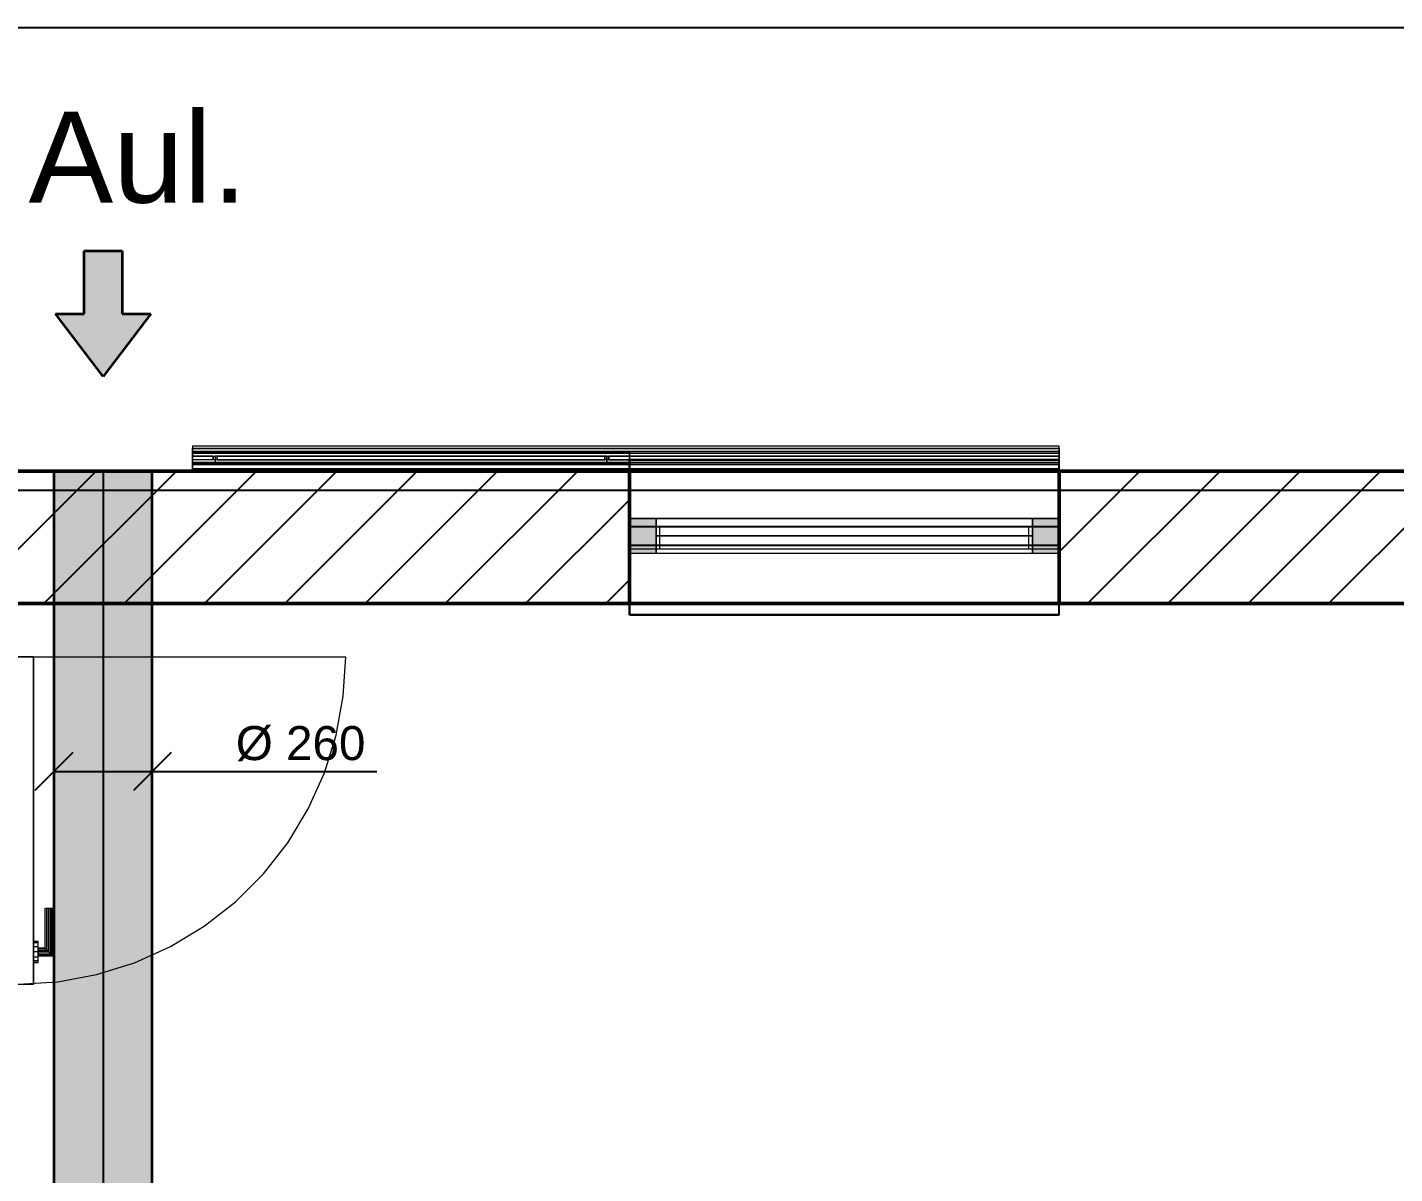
# Model space of a CAD drawing. Extents: x 0 to 756, y -25 to 420.
# Drawn here: x 296.8 to 369, y 354.4 to 415 of the extents above; entities that cross this region are included whole.
import ezdxf
from ezdxf.lldxf.tags import DXFTag

# ---------------------------------------------------------------- set-up
doc = ezdxf.new("R2010")
doc.units = 0
doc.layers.get('0').update_dxf_attribs({"lineweight": 25})
doc.layers.get('DEFPOINTS').update_dxf_attribs({"lineweight": 25})
for name, color, linetype, lineweight, true_color in [('2L_TEXT', 7, 'Continuous', 25, 0x3300cc), ('A_Geschossdecke', 7, 'Continuous', 25, 0x008080), ('L_Aussenluft', 7, 'Continuous', 35, 0x66ff33), ('L_Aussenluft-Shading', 7, 'Continuous', 35, 0x66ff33), ('X_Mass', 7, 'Continuous', 25, 0x0080ff)]:
    doc.layers.add(name, color=color, linetype=linetype, lineweight=lineweight, true_color=true_color)
for name, color, linetype, lineweight in [('A_Aussenwand', 7, 'Continuous', 25), ('A_Fenster', 7, 'Continuous', 25), ('FENSTER', 7, 'Continuous', 13), ('FENSTERBANK', 7, 'Continuous', 13), ('T_R', 7, 'Continuous', 13), ('T_R_2D', 7, 'Continuous', 13), ('VERSCHATTUNG', 7, 'Continuous', 13), ('WAND_HOLZ_TRAGEND', 7, 'Continuous', 13), ('X_Planrahmen', 7, 'Continuous', 25)]:
    doc.layers.add(name, color=color, linetype=linetype, lineweight=lineweight)
doc.styles.get("Standard").update_dxf_attribs({"font": 'arial.ttf'})
tags = doc.linetypes.add('fein_strichliert', pattern=[4, 1, -2, 1]).pattern_tags.tags
tags[8:9] = [DXFTag(74, 4), DXFTag(75, 0), DXFTag(340, '0'), DXFTag(46, 0.0), DXFTag(50, 0.0), DXFTag(44, 0.0), DXFTag(45, 0.0)]
tags[6:7] = [DXFTag(74, 4), DXFTag(75, 0), DXFTag(340, '0'), DXFTag(46, 0.0), DXFTag(50, 0.0), DXFTag(44, 0.0), DXFTag(45, 0.0)]
tags[4:5] = [DXFTag(74, 4), DXFTag(75, 0), DXFTag(340, '0'), DXFTag(46, 0.0), DXFTag(50, 0.0), DXFTag(44, 0.0), DXFTag(45, 0.0)]
tags = doc.linetypes.add('STRICHPUNKT2', pattern=[12.7, 6.35, -3.175, 0, -3.175]).pattern_tags.tags
tags[10:11] = [DXFTag(74, 4), DXFTag(75, 0), DXFTag(340, '0'), DXFTag(46, 0.0), DXFTag(50, 0.0), DXFTag(44, 0.0), DXFTag(45, 0.0)]
tags[8:9] = [DXFTag(74, 4), DXFTag(75, 0), DXFTag(340, '0'), DXFTag(46, 0.0), DXFTag(50, 0.0), DXFTag(44, 0.0), DXFTag(45, 0.0)]
tags[6:7] = [DXFTag(74, 4), DXFTag(75, 0), DXFTag(340, '0'), DXFTag(46, 0.0), DXFTag(50, 0.0), DXFTag(44, 0.0), DXFTag(45, 0.0)]
tags[4:5] = [DXFTag(74, 4), DXFTag(75, 0), DXFTag(340, '0'), DXFTag(46, 0.0), DXFTag(50, 0.0), DXFTag(44, 0.0), DXFTag(45, 0.0)]

# ---------------------------------------------------------------- blocks, each defined once
blk = doc.blocks.new('Shading-A0T78ONXOY', base_point=(302.089, 348.84))
at = {"layer": 'L_Aussenluft-Shading', "color": 76, "true_color": 0x39901c}
for points in [[(298.159, 348.84), (298.247, 348.84), (298.159, 391.533)], [(298.247, 348.84), (298.159, 391.533), (298.247, 391.533)], [(303.27, 348.84), (303.359, 348.84), (303.27, 391.533)], [(303.359, 348.84), (303.27, 391.533), (303.359, 391.533)]]:
    blk.add_solid(points, dxfattribs=at)
at = {"layer": 'L_Aussenluft-Shading', "color": 74, "true_color": 0x46b023}
for points in [[(298.247, 348.84), (298.507, 348.84), (298.247, 391.533)], [(298.507, 348.84), (298.247, 391.533), (298.507, 391.533)], [(303.01, 348.84), (303.27, 348.84), (303.01, 391.533)], [(303.27, 348.84), (303.01, 391.533), (303.27, 391.533)]]:
    blk.add_solid(points, dxfattribs=at)
at = {"layer": 'L_Aussenluft-Shading', "color": 72, "true_color": 0x52cd29}
for points in [[(298.507, 348.84), (298.92, 348.84), (298.507, 391.533)], [(298.92, 348.84), (298.507, 391.533), (298.92, 391.533)], [(302.597, 348.84), (303.01, 348.84), (302.597, 391.533)], [(303.01, 348.84), (302.597, 391.533), (303.01, 391.533)]]:
    blk.add_solid(points, dxfattribs=at)
at = {"layer": 'L_Aussenluft-Shading', "color": 72, "true_color": 0x5be42d}
for points in [[(298.92, 348.84), (299.459, 348.84), (298.92, 391.533)], [(299.459, 348.84), (298.92, 391.533), (299.459, 391.533)], [(302.059, 348.84), (302.089, 348.84), (302.059, 391.533)], [(302.089, 348.84), (302.059, 391.533), (302.089, 391.533)], [(302.089, 348.84), (302.597, 348.84), (302.089, 391.533)], [(302.597, 348.84), (302.089, 391.533), (302.597, 391.533)]]:
    blk.add_solid(points, dxfattribs=at)
at = {"layer": 'L_Aussenluft-Shading', "color": 70, "true_color": 0x62f531}
for points in [[(299.459, 348.84), (300.086, 348.84), (299.459, 391.533)], [(300.086, 348.84), (299.459, 391.533), (300.086, 391.533)], [(301.431, 348.84), (301.467, 348.84), (301.431, 391.533)], [(301.467, 348.84), (301.431, 391.533), (301.467, 391.533)], [(301.467, 348.84), (302.059, 348.84), (301.467, 391.533)], [(302.059, 348.84), (301.467, 391.533), (302.059, 391.533)]]:
    blk.add_solid(points, dxfattribs=at)
at = {"layer": 'L_Aussenluft-Shading', "color": 70, "true_color": 0x65fd32}
for points in [[(300.086, 348.84), (300.759, 348.84), (300.086, 391.533)], [(300.759, 348.84), (300.086, 391.533), (300.759, 391.533)], [(300.759, 348.84), (301.431, 348.84), (300.759, 391.533)], [(301.431, 348.84), (300.759, 391.533), (301.431, 391.533)]]:
    blk.add_solid(points, dxfattribs=at)
blk = doc.blocks.new('Blockreferenz-A0T78OPROY', base_point=(0, -25))
at = {"layer": 'X_Planrahmen', "color": 0, "linetype": 'ByBlock', "lineweight": -2, "ltscale": 0.25}
blk.add_line((20, 415), (589, 415), dxfattribs=at)
blk = doc.blocks.new('Referenz-A0T78OQ1OY')
at = {"layer": 'DEFPOINTS', "color": 0, "linetype": 'Continuous', "lineweight": -2, "ltscale": 0.25}
for p, q in [((328.579, 391.533), (328.579, 391.533)), ((328.579, 391.533), (328.579, 391.533)), ((351.279, 391.533), (351.279, 391.533)), ((351.279, 391.533), (351.279, 391.533))]:
    blk.add_line(p, q, dxfattribs=at)
at = {"layer": 'FENSTER', "color": 0, "linetype": 'Continuous', "ltscale": 0.13}
for p, q in [((329.979, 389.033), (328.579, 389.033)), ((328.579, 389.033), (328.579, 387.193)), ((329.979, 389.033), (328.579, 389.033)), ((328.579, 389.033), (328.579, 387.193)), ((328.579, 389.033), (328.579, 389.033)), ((328.579, 389.033), (328.579, 387.193)), ((328.579, 389.033), (329.979, 389.033)), ((329.979, 387.193), (329.979, 389.033)), ((349.879, 389.033), (329.979, 389.033)), ((329.979, 389.033), (329.979, 387.193)), ((329.979, 387.193), (329.979, 389.033)), ((329.979, 389.033), (329.979, 387.193)), ((329.979, 389.033), (329.979, 389.033)), ((349.879, 389.033), (329.979, 389.033)), ((329.979, 389.033), (329.979, 387.193)), ((329.979, 389.033), (329.979, 389.033)), ((329.979, 389.033), (329.979, 387.193)), ((329.979, 389.033), (349.879, 389.033)), ((349.879, 389.033), (329.979, 389.033)), ((329.979, 389.033), (329.979, 387.193)), ((329.979, 389.033), (329.979, 389.033)), ((329.979, 389.033), (329.979, 387.193)), ((329.979, 389.033), (349.879, 389.033)), ((351.279, 389.033), (349.879, 389.033)), ((349.879, 389.033), (349.879, 387.193)), ((349.879, 387.193), (349.879, 389.033)), ((351.279, 389.033), (349.879, 389.033)), ((349.879, 389.033), (349.879, 387.193)), ((349.879, 389.033), (349.879, 389.033)), ((349.879, 389.033), (349.879, 387.193)), ((349.879, 389.033), (351.279, 389.033)), ((349.879, 387.193), (349.879, 389.033)), ((349.879, 389.033), (349.879, 387.193)), ((349.879, 389.033), (349.879, 389.033)), ((349.879, 387.193), (349.879, 389.033)), ((349.879, 389.033), (349.879, 387.193)), ((349.879, 389.033), (349.879, 389.033)), ((351.279, 387.193), (351.279, 389.033)), ((351.279, 387.193), (351.279, 389.033)), ((351.279, 389.033), (351.279, 387.193)), ((351.279, 389.033), (351.279, 389.033)), ((349.879, 388.113), (329.979, 388.113)), ((329.979, 388.113), (329.979, 388.113)), ((329.979, 388.113), (349.879, 388.113)), ((349.879, 388.113), (349.879, 388.113)), ((328.579, 387.193), (329.979, 387.193)), ((328.579, 387.193), (329.979, 387.193)), ((328.579, 387.193), (328.579, 387.193)), ((328.579, 387.193), (329.979, 387.193)), ((329.979, 387.193), (349.879, 387.193)), ((329.979, 387.193), (329.979, 387.193)), ((329.979, 387.193), (349.879, 387.193)), ((329.979, 387.193), (329.979, 387.193)), ((329.979, 387.193), (349.879, 387.193)), ((329.979, 387.193), (349.879, 387.193)), ((329.979, 387.193), (329.979, 387.193)), ((329.979, 387.193), (349.879, 387.193)), ((349.879, 387.193), (351.279, 387.193)), ((349.879, 387.193), (351.279, 387.193)), ((349.879, 387.193), (349.879, 387.193)), ((349.879, 387.193), (351.279, 387.193)), ((349.879, 387.193), (349.879, 387.193)), ((349.879, 387.193), (349.879, 387.193)), ((351.279, 387.193), (351.279, 387.193))]:
    blk.add_line(p, q, dxfattribs=at)
for points in [[(328.579, 387.193), (329.979, 387.193), (328.579, 389.033)], [(329.979, 387.193), (329.979, 389.033), (328.579, 389.033)], [(349.879, 387.193), (351.279, 387.193), (349.879, 389.033)], [(351.279, 387.193), (351.279, 389.033), (349.879, 389.033)]]:
    blk.add_solid(points, dxfattribs=at)
at = {"layer": 'FENSTERBANK', "color": 0, "lineweight": -2}
for p, q in [((351.279, 392.133), (328.579, 392.133)), ((328.579, 392.133), (328.579, 388.613)), ((328.579, 391.533), (328.579, 392.133)), ((328.579, 392.133), (351.279, 392.133)), ((328.579, 392.133), (328.579, 392.133)), ((351.279, 388.613), (351.279, 392.133)), ((351.279, 391.533), (351.279, 392.133)), ((351.279, 392.133), (351.279, 392.133)), ((351.279, 391.533), (328.579, 391.533)), ((328.579, 391.533), (328.579, 391.533)), ((328.579, 391.533), (351.279, 391.533)), ((328.579, 388.613), (328.579, 391.533)), ((351.279, 391.533), (351.279, 391.533)), ((351.279, 388.613), (351.279, 391.533)), ((328.579, 388.613), (351.279, 388.613)), ((328.579, 388.613), (328.579, 388.613)), ((328.579, 388.613), (351.279, 388.613)), ((351.279, 388.613), (351.279, 388.613)), ((351.279, 387.613), (328.579, 387.613)), ((328.579, 387.613), (328.579, 383.933)), ((351.279, 387.613), (328.579, 387.613)), ((328.579, 387.613), (328.579, 387.613)), ((328.579, 384.533), (328.579, 387.613)), ((351.279, 383.933), (351.279, 387.613)), ((351.279, 387.613), (351.279, 387.613)), ((351.279, 384.533), (351.279, 387.613)), ((351.279, 384.533), (328.579, 384.533)), ((328.579, 384.533), (328.579, 384.533)), ((328.579, 384.533), (351.279, 384.533)), ((328.579, 383.933), (328.579, 384.533)), ((351.279, 383.933), (351.279, 384.533)), ((351.279, 384.533), (351.279, 384.533)), ((328.579, 383.933), (351.279, 383.933)), ((351.279, 383.933), (328.579, 383.933)), ((328.579, 383.933), (328.579, 383.933)), ((351.279, 383.933), (351.279, 383.933))]:
    blk.add_line(p, q, dxfattribs=at)
at = {"layer": 'FENSTERBANK', "color": 0, "lineweight": 18}
for p, q in [((351.279, 391.533), (328.579, 391.533)), ((351.279, 384.533), (328.579, 384.533))]:
    blk.add_line(p, q, dxfattribs=at)
at = {"layer": 'T_R', "color": 0, "linetype": 'Continuous', "ltscale": 0.13}
for p, q in [((297.079, 381.718), (296.279, 381.718)), ((296.279, 381.718), (297.079, 381.718)), ((297.079, 364.418), (297.079, 381.718)), ((297.079, 381.718), (297.079, 364.418)), ((297.079, 381.718), (297.079, 381.718)), ((297.706, 368.418), (297.679, 368.418)), ((297.679, 368.418), (297.679, 366.318)), ((297.706, 368.418), (297.679, 368.418)), ((297.706, 366.291), (297.706, 368.418)), ((297.779, 368.418), (297.706, 368.418)), ((297.779, 368.418), (297.706, 368.418)), ((297.706, 366.291), (297.706, 368.418)), ((297.779, 366.218), (297.779, 368.418)), ((297.879, 368.418), (297.779, 368.418)), ((297.879, 368.418), (297.779, 368.418)), ((297.779, 366.218), (297.779, 368.418)), ((297.979, 368.418), (297.879, 368.418)), ((297.879, 368.418), (297.879, 366.118)), ((297.979, 368.418), (297.879, 368.418)), ((297.879, 366.118), (297.879, 368.418)), ((297.979, 366.018), (297.979, 368.418)), ((298.052, 368.418), (297.979, 368.418)), ((298.052, 368.418), (297.979, 368.418)), ((297.979, 366.018), (297.979, 368.418)), ((298.052, 365.945), (298.052, 368.418)), ((298.079, 368.418), (298.052, 368.418)), ((298.079, 368.418), (298.052, 368.418)), ((298.052, 365.945), (298.052, 368.418)), ((298.079, 365.918), (298.079, 368.418)), ((297.079, 366.668), (297.079, 366.594)), ((297.329, 366.668), (297.079, 366.668)), ((297.079, 366.668), (297.079, 366.594)), ((297.329, 366.668), (297.079, 366.668)), ((297.079, 366.668), (297.079, 366.594)), ((297.079, 366.668), (297.079, 366.594)), ((297.079, 366.594), (297.079, 366.393)), ((297.329, 366.594), (297.079, 366.594)), ((297.079, 366.594), (297.079, 366.393)), ((297.329, 366.594), (297.079, 366.594)), ((297.079, 366.594), (297.079, 366.393)), ((297.329, 366.594), (297.079, 366.594)), ((297.079, 366.594), (297.079, 366.393)), ((297.329, 366.594), (297.079, 366.594)), ((297.079, 366.393), (297.079, 366.118)), ((297.329, 366.393), (297.079, 366.393)), ((297.079, 366.393), (297.079, 366.118)), ((297.329, 366.393), (297.079, 366.393)), ((297.079, 366.393), (297.079, 366.118)), ((297.329, 366.393), (297.079, 366.393)), ((297.079, 366.393), (297.079, 366.118)), ((297.329, 366.393), (297.079, 366.393)), ((297.329, 366.594), (297.329, 366.668)), ((297.329, 366.594), (297.329, 366.668)), ((297.329, 366.594), (297.329, 366.668)), ((297.329, 366.594), (297.329, 366.668)), ((297.329, 366.393), (297.329, 366.594)), ((297.329, 366.393), (297.329, 366.594)), ((297.329, 366.393), (297.329, 366.594)), ((297.329, 366.393), (297.329, 366.594)), ((297.329, 366.118), (297.329, 366.393)), ((297.329, 366.118), (297.329, 366.393)), ((297.329, 366.118), (297.329, 366.393)), ((297.329, 366.118), (297.329, 366.393)), ((297.079, 366.118), (297.079, 365.843)), ((297.329, 366.118), (297.079, 366.118)), ((297.079, 366.118), (297.079, 365.843)), ((297.329, 366.118), (297.079, 366.118)), ((297.079, 366.118), (297.079, 365.843)), ((297.329, 366.118), (297.079, 366.118)), ((297.079, 366.118), (297.079, 365.843)), ((297.329, 366.118), (297.079, 366.118)), ((297.079, 365.843), (297.079, 365.642)), ((297.329, 365.843), (297.079, 365.843)), ((297.079, 365.843), (297.079, 365.642)), ((297.329, 365.843), (297.079, 365.843)), ((297.079, 365.843), (297.079, 365.642)), ((297.329, 365.843), (297.079, 365.843)), ((297.079, 365.843), (297.079, 365.642)), ((297.329, 365.843), (297.079, 365.843)), ((297.079, 365.642), (297.079, 365.568)), ((297.329, 365.642), (297.079, 365.642)), ((297.079, 365.642), (297.079, 365.568)), ((297.329, 365.642), (297.079, 365.642)), ((297.079, 365.642), (297.079, 365.568)), ((297.079, 365.642), (297.329, 365.642)), ((297.079, 365.642), (297.079, 365.568)), ((297.079, 365.642), (297.329, 365.642)), ((297.329, 366.318), (297.329, 366.291)), ((297.679, 366.318), (297.329, 366.318)), ((297.329, 366.291), (297.329, 366.318)), ((297.329, 366.291), (297.706, 366.291)), ((297.329, 366.291), (297.329, 366.218)), ((297.329, 366.291), (297.706, 366.291)), ((297.329, 366.218), (297.329, 366.291)), ((297.329, 366.218), (297.779, 366.218)), ((297.329, 366.218), (297.329, 366.118)), ((297.329, 366.218), (297.779, 366.218)), ((297.329, 366.118), (297.329, 366.218)), ((297.329, 366.118), (297.329, 366.018)), ((297.879, 366.118), (297.329, 366.118)), ((297.329, 365.843), (297.329, 366.118)), ((297.329, 365.843), (297.329, 366.118)), ((297.329, 366.118), (297.879, 366.118)), ((297.329, 366.018), (297.329, 366.118)), ((297.329, 365.843), (297.329, 366.118)), ((297.329, 365.843), (297.329, 366.118)), ((297.329, 366.018), (297.979, 366.018)), ((297.329, 366.018), (297.329, 365.945)), ((297.329, 366.018), (297.979, 366.018)), ((297.329, 365.945), (297.329, 366.018)), ((297.329, 365.945), (298.052, 365.945)), ((297.329, 365.945), (297.329, 365.918)), ((297.329, 365.945), (298.052, 365.945)), ((297.329, 365.918), (297.329, 365.945)), ((297.329, 365.918), (298.079, 365.918)), ((297.329, 365.642), (297.329, 365.843)), ((297.329, 365.642), (297.329, 365.843)), ((297.329, 365.642), (297.329, 365.843)), ((297.329, 365.642), (297.329, 365.843)), ((297.329, 365.568), (297.329, 365.642)), ((297.329, 365.568), (297.329, 365.642)), ((297.329, 365.568), (297.329, 365.642)), ((297.329, 365.568), (297.329, 365.642)), ((297.706, 366.291), (297.679, 366.318)), ((297.679, 366.318), (297.706, 366.291)), ((297.779, 366.218), (297.706, 366.291)), ((297.706, 366.291), (297.779, 366.218)), ((297.879, 366.118), (297.779, 366.218)), ((297.779, 366.218), (297.879, 366.118)), ((297.979, 366.018), (297.879, 366.118)), ((297.879, 366.118), (297.979, 366.018)), ((298.052, 365.945), (297.979, 366.018)), ((297.979, 366.018), (298.052, 365.945)), ((298.079, 365.918), (298.052, 365.945)), ((298.052, 365.945), (298.079, 365.918)), ((297.079, 365.568), (297.329, 365.568)), ((297.079, 365.568), (297.329, 365.568)), ((296.279, 364.418), (297.079, 364.418)), ((296.279, 364.418), (297.079, 364.418)), ((297.079, 364.418), (297.079, 364.418))]:
    blk.add_line(p, q, dxfattribs=at)
at = {"layer": 'T_R_2D', "color": 0, "linetype": 'Continuous', "ltscale": 0.13}
for p, q in [((296.279, 381.718), (313.579, 381.718)), ((313.453, 379.633), (313.579, 381.718)), ((313.076, 377.578), (313.453, 379.633)), ((312.455, 375.584), (313.076, 377.578)), ((311.598, 373.678), (312.455, 375.584)), ((310.517, 371.891), (311.598, 373.678)), ((309.228, 370.246), (310.517, 371.891)), ((307.751, 368.769), (309.228, 370.246)), ((306.107, 367.481), (307.751, 368.769)), ((304.319, 366.4), (306.107, 367.481)), ((302.414, 365.542), (304.319, 366.4)), ((298.364, 364.544), (300.419, 364.921)), ((300.419, 364.921), (302.414, 365.542)), ((296.279, 364.418), (298.364, 364.544))]:
    blk.add_line(p, q, dxfattribs=at)
at = {"layer": 'VERSCHATTUNG', "color": 0, "linetype": 'Continuous', "ltscale": 0.13}
for p, q in [((305.479, 392.853), (305.479, 391.653)), ((351.279, 392.853), (305.479, 392.853)), ((305.479, 392.853), (305.479, 392.853)), ((305.479, 392.853), (305.479, 392.853)), ((305.479, 392.853), (305.479, 392.853)), ((305.479, 392.853), (305.479, 392.733)), ((328.379, 392.853), (305.479, 392.853)), ((305.479, 392.733), (351.279, 392.733)), ((305.479, 391.533), (305.479, 392.733)), ((305.479, 392.733), (305.479, 392.733)), ((305.479, 392.733), (305.479, 392.733)), ((328.379, 392.733), (305.479, 392.733)), ((305.479, 392.573), (305.479, 391.893)), ((351.279, 392.573), (305.479, 392.573)), ((305.479, 392.573), (305.479, 392.573)), ((305.479, 392.573), (305.479, 392.333)), ((305.479, 392.573), (305.479, 392.573)), ((305.479, 392.573), (305.479, 392.573)), ((305.479, 392.573), (306.579, 392.573)), ((305.479, 392.533), (328.579, 392.533)), ((305.479, 391.933), (305.479, 392.533)), ((328.579, 392.533), (305.479, 392.533)), ((305.479, 392.533), (305.479, 391.933)), ((328.579, 392.533), (305.479, 392.533)), ((305.479, 392.533), (305.479, 392.533)), ((305.479, 391.933), (305.479, 392.533)), ((351.279, 392.473), (305.479, 392.473)), ((305.479, 392.473), (305.479, 392.333)), ((305.479, 392.473), (305.479, 392.473)), ((305.479, 392.473), (305.479, 391.993)), ((351.279, 392.473), (305.479, 392.473)), ((306.579, 392.573), (351.279, 392.573)), ((351.279, 392.853), (328.379, 392.853)), ((351.279, 392.733), (328.379, 392.733)), ((328.579, 392.533), (328.579, 391.933)), ((328.579, 391.933), (328.579, 392.533)), ((328.579, 392.533), (328.579, 392.533)), ((328.579, 392.533), (328.579, 391.933)), ((351.279, 391.653), (351.279, 392.853)), ((351.279, 392.853), (351.279, 392.853)), ((351.279, 392.853), (351.279, 392.853)), ((351.279, 392.733), (351.279, 392.853)), ((351.279, 392.853), (351.279, 392.853)), ((351.279, 392.733), (351.279, 391.533)), ((351.279, 392.733), (351.279, 392.733)), ((351.279, 392.733), (351.279, 392.733)), ((351.279, 391.893), (351.279, 392.573)), ((351.279, 392.333), (351.279, 392.573)), ((351.279, 392.573), (351.279, 392.573)), ((351.279, 392.573), (351.279, 392.573)), ((351.279, 392.573), (351.279, 392.573)), ((351.279, 392.333), (351.279, 392.473)), ((351.279, 392.473), (351.279, 392.473)), ((351.279, 391.993), (351.279, 392.473)), ((305.479, 392.333), (306.579, 392.333)), ((305.479, 392.333), (305.479, 392.333)), ((306.579, 392.333), (305.479, 392.333)), ((306.579, 392.133), (305.479, 392.133)), ((305.479, 392.133), (305.479, 391.993)), ((305.479, 392.133), (305.479, 391.893)), ((305.479, 392.133), (305.479, 392.133)), ((306.579, 392.133), (305.479, 392.133)), ((305.479, 391.993), (351.279, 391.993)), ((305.479, 391.993), (305.479, 391.993)), ((351.279, 391.993), (305.479, 391.993)), ((328.579, 391.933), (305.479, 391.933)), ((305.479, 391.933), (328.579, 391.933)), ((328.579, 391.933), (305.479, 391.933)), ((305.479, 391.933), (305.479, 391.933)), ((305.479, 391.893), (351.279, 391.893)), ((305.479, 391.893), (305.479, 391.893)), ((305.479, 391.893), (305.479, 391.893)), ((305.479, 391.893), (305.479, 391.893)), ((306.579, 391.893), (305.479, 391.893)), ((305.479, 391.653), (305.479, 391.533)), ((328.379, 391.653), (305.479, 391.653)), ((305.479, 391.653), (351.279, 391.653)), ((305.479, 391.653), (305.479, 391.653)), ((305.479, 391.653), (305.479, 391.653)), ((306.579, 392.333), (306.579, 392.133)), ((306.579, 392.333), (306.679, 392.333)), ((306.579, 392.233), (306.579, 392.333)), ((306.579, 392.333), (306.579, 392.333)), ((306.579, 392.333), (306.579, 392.333)), ((306.579, 392.333), (306.579, 392.333)), ((306.579, 392.333), (306.779, 392.333)), ((306.579, 392.133), (306.579, 392.233)), ((306.679, 392.133), (306.579, 392.133)), ((306.779, 392.133), (306.579, 392.133)), ((306.579, 392.133), (306.579, 392.133)), ((306.579, 392.133), (306.579, 392.133)), ((306.579, 392.133), (306.579, 392.133)), ((351.279, 391.893), (306.579, 391.893)), ((306.679, 392.333), (306.679, 391.933)), ((327.379, 392.333), (306.679, 392.333)), ((306.679, 392.333), (306.779, 392.333)), ((306.679, 392.333), (306.679, 392.333)), ((306.679, 392.333), (306.679, 391.933)), ((306.679, 392.333), (327.379, 392.333)), ((306.779, 392.133), (306.679, 392.133)), ((306.679, 391.933), (327.379, 391.933)), ((306.679, 391.933), (306.679, 391.933)), ((327.379, 391.933), (306.679, 391.933)), ((306.779, 392.333), (327.279, 392.333)), ((306.779, 392.133), (306.779, 392.333)), ((306.779, 392.333), (306.779, 392.233)), ((306.779, 392.333), (306.779, 392.333)), ((306.779, 392.333), (306.779, 392.333)), ((306.779, 392.333), (306.779, 392.333)), ((327.279, 392.333), (306.779, 392.333)), ((306.779, 392.233), (306.779, 392.133)), ((327.279, 392.133), (306.779, 392.133)), ((306.779, 392.133), (306.779, 392.133)), ((306.779, 392.133), (306.779, 392.133)), ((306.779, 392.133), (306.779, 392.133)), ((306.779, 392.133), (327.279, 392.133)), ((327.279, 392.333), (327.279, 392.133)), ((327.279, 392.233), (327.279, 392.333)), ((327.279, 392.333), (327.379, 392.333)), ((327.279, 392.333), (327.279, 392.333)), ((327.279, 392.333), (327.479, 392.333)), ((327.279, 392.333), (327.279, 392.333)), ((327.279, 392.333), (327.279, 392.333)), ((327.279, 392.133), (327.279, 392.233)), ((327.379, 392.133), (327.279, 392.133)), ((327.479, 392.133), (327.279, 392.133)), ((327.279, 392.133), (327.279, 392.133)), ((327.279, 392.133), (327.279, 392.133)), ((327.279, 392.133), (327.279, 392.133)), ((327.379, 391.933), (327.379, 392.333)), ((327.379, 392.333), (327.479, 392.333)), ((327.379, 392.333), (327.379, 391.933)), ((327.379, 392.333), (327.379, 392.333)), ((327.479, 392.133), (327.379, 392.133)), ((327.379, 391.933), (327.379, 391.933)), ((327.479, 392.333), (351.279, 392.333)), ((327.479, 392.133), (327.479, 392.333)), ((327.479, 392.333), (327.479, 392.233)), ((327.479, 392.333), (327.479, 392.333)), ((327.479, 392.333), (327.479, 392.333)), ((327.479, 392.333), (327.479, 392.333)), ((351.279, 392.333), (327.479, 392.333)), ((327.479, 392.233), (327.479, 392.133)), ((351.279, 392.133), (327.479, 392.133)), ((327.479, 392.133), (327.479, 392.133)), ((327.479, 392.133), (327.479, 392.133)), ((327.479, 392.133), (327.479, 392.133)), ((327.479, 392.133), (351.279, 392.133)), ((351.279, 391.653), (328.379, 391.653)), ((328.579, 391.933), (328.579, 391.933)), ((351.279, 392.333), (351.279, 392.333)), ((351.279, 391.993), (351.279, 392.133)), ((351.279, 391.893), (351.279, 392.133)), ((351.279, 392.133), (351.279, 392.133)), ((351.279, 391.993), (351.279, 391.993)), ((351.279, 391.893), (351.279, 391.893)), ((351.279, 391.893), (351.279, 391.893)), ((351.279, 391.893), (351.279, 391.893)), ((351.279, 391.533), (351.279, 391.653)), ((351.279, 391.653), (351.279, 391.653)), ((351.279, 391.653), (351.279, 391.653)), ((305.479, 391.533), (328.379, 391.533)), ((351.279, 391.533), (305.479, 391.533)), ((305.479, 391.533), (305.479, 391.533)), ((305.479, 391.533), (305.479, 391.533)), ((305.479, 391.533), (305.479, 391.533)), ((328.379, 391.533), (351.279, 391.533)), ((351.279, 391.533), (351.279, 391.533)), ((351.279, 391.533), (351.279, 391.533)), ((351.279, 391.533), (351.279, 391.533))]:
    blk.add_line(p, q, dxfattribs=at)
at = {"layer": 'WAND_HOLZ_TRAGEND', "color": 0, "lineweight": 50}
for p, q in [((387.279, 391.533), (280.279, 391.533)), ((328.579, 391.533), (280.279, 391.533)), ((328.579, 384.533), (328.579, 391.533)), ((328.579, 391.533), (328.579, 391.533)), ((328.579, 391.533), (328.579, 384.533)), ((328.579, 391.533), (351.279, 391.533)), ((351.279, 384.533), (351.279, 391.533)), ((351.279, 391.533), (387.279, 391.533)), ((351.279, 391.533), (351.279, 391.533)), ((351.279, 384.533), (351.279, 391.533)), ((280.279, 384.533), (387.279, 384.533)), ((280.279, 384.533), (328.579, 384.533)), ((328.579, 384.533), (328.579, 384.533)), ((351.279, 384.533), (328.579, 384.533)), ((387.279, 384.533), (351.279, 384.533)), ((351.279, 384.533), (351.279, 384.533))]:
    blk.add_line(p, q, dxfattribs=at)
blk = doc.blocks.new('Wand-A0T78OQ5OY', base_point=(114.279, 384.533))
at = {"color": 0, "linetype": 'ByBlock', "lineweight": -2, "ltscale": 0.25}
for p, q in [((280.279, 391.533), (328.579, 391.533)), ((351.279, 391.533), (394.279, 391.533)), ((296.279, 384.533), (328.579, 384.533)), ((351.279, 384.533), (387.279, 384.533))]:
    blk.add_line(p, q, dxfattribs=at)
at = {"color": 0, "lineweight": -2}
for p, q in [((293.388, 384.533), (300.388, 391.533)), ((297.631, 384.533), (304.631, 391.533)), ((301.873, 384.533), (308.873, 391.533)), ((306.116, 384.533), (313.116, 391.533)), ((310.359, 384.533), (317.359, 391.533)), ((314.601, 384.533), (321.601, 391.533)), ((318.844, 384.533), (325.844, 391.533)), ((351.279, 387.27), (355.543, 391.533)), ((351.279, 391.512), (351.3, 391.533)), ((352.785, 384.533), (359.785, 391.533)), ((357.028, 384.533), (364.028, 391.533)), ((361.27, 384.533), (368.27, 391.533)), ((365.513, 384.533), (372.513, 391.533)), ((323.087, 384.533), (328.579, 390.025)), ((327.329, 384.533), (328.579, 385.783))]:
    blk.add_line(p, q, dxfattribs=at)
blk = doc.blocks.new('Fenster-A0T78OQDOY', base_point=(328.579, 384.533))
at = {"color": 0, "linetype": 'ByBlock', "lineweight": -2, "ltscale": 0.25}
for p, q in [((328.579, 391.533), (351.279, 391.533)), ((328.579, 384.533), (328.579, 391.533)), ((351.279, 384.533), (351.279, 391.533)), ((328.579, 384.533), (351.279, 384.533))]:
    blk.add_line(p, q, dxfattribs=at)
at = {"color": 0, "linetype": 'ByBlock', "lineweight": 18, "ltscale": 0.18}
for p, q in [((328.579, 388.633), (351.279, 388.633)), ((330.179, 387.433), (330.179, 388.633)), ((349.679, 387.433), (349.679, 388.633)), ((328.579, 387.433), (351.279, 387.433))]:
    blk.add_line(p, q, dxfattribs=at)
at = {"color": 0, "linetype": 'fein_strichliert', "lineweight": 18, "ltscale": 0.18}
blk.add_line((351.279, 387.433), (351.279, 388.633), dxfattribs=at)
blk = doc.blocks.new('Geschossdecke-A0T78ORTOY', base_point=(115.279, 32.476))
at = {"color": 0, "linetype": 'ByBlock', "lineweight": -2, "ltscale": 0.25}
blk.add_line((115.279, 390.533), (393.279, 390.533), dxfattribs=at)
blk = doc.blocks.new('Wickelfalzrohr-A0T78OZFOY', base_point=(298.159, 348.84))
at = {"color": 0, "linetype": 'ByBlock', "lineweight": -2, "ltscale": 0.35}
for p, q in [((298.159, 391.533), (298.159, 348.84)), ((298.159, 391.533), (299.682, 391.533)), ((299.682, 391.533), (301.835, 391.533)), ((301.835, 391.533), (303.359, 391.533)), ((303.359, 348.84), (303.359, 391.533)), ((298.159, 348.84), (299.682, 348.84)), ((299.682, 348.84), (301.835, 348.84)), ((301.835, 348.84), (303.359, 348.84))]:
    blk.add_line(p, q, dxfattribs=at)
at = {"color": 0, "linetype": 'STRICHPUNKT2', "lineweight": 25, "ltscale": 0.25}
blk.add_line((300.759, 391.533), (300.759, 348.84), dxfattribs=at)
blk = doc.blocks.new('Kanalbemaßung-A0T78OZHOY', base_point=(297.159, 373.325))
at = {"color": 0, "linetype": 'ByBlock', "lineweight": -2, "ltscale": 0.25}
for p, q in [((299.159, 376.659), (297.159, 374.659)), ((304.359, 376.659), (302.359, 374.659)), ((298.159, 375.659), (315.222, 375.659))]:
    blk.add_line(p, q, dxfattribs=at)
at = {"color": 0, "linetype": 'ByBlock', "lineweight": -2, "ltscale": 0.25, "char_height": 1.8, "attachment_point": 1}
for s, insert in [('{\\fArial;Ø 260}', (307.773, 378.059)), ('{\\fArial; }', (307.773, 375.125))]:
    blk.add_mtext(s, dxfattribs=dict(at, insert=insert))
blk = doc.blocks.new('Blockreferenz-A0T78OZTOY', base_point=(298.24, 396.533))
at = {"color": 0, "linetype": 'ByBlock', "lineweight": -2, "ltscale": 0.35}
for p, q in [((299.759, 403.183), (301.759, 403.183)), ((299.759, 399.858), (299.759, 403.183)), ((301.759, 403.183), (301.759, 399.858)), ((298.24, 399.858), (299.759, 399.858)), ((300.759, 396.533), (298.24, 399.858)), ((303.277, 399.858), (300.759, 396.533)), ((301.759, 399.858), (303.277, 399.858))]:
    blk.add_line(p, q, dxfattribs=at)
for points in [[(299.759, 399.858), (301.759, 399.858), (299.759, 403.183)], [(301.759, 399.858), (299.759, 403.183), (301.759, 403.183)], [(300.759, 396.533), (303.277, 399.858), (298.24, 399.858)]]:
    blk.add_solid(points, dxfattribs=at)
blk = doc.blocks.new('MText-A0T78OZVOY', base_point=(296.82, 405.733))
at = {"color": 0, "linetype": 'ByBlock', "lineweight": -2, "ltscale": 0.2, "insert": (296.82, 410.533), "char_height": 4.8, "attachment_point": 1}
blk.add_mtext('{\\fArial;Aul.}', dxfattribs=at)

msp = doc.modelspace()

# ---------------------------------------------------------------- block references
at = {"ltscale": 0.25}
msp.add_blockref('Blockreferenz-A0T78OPROY', (0, -25), dxfattribs=at)
at = {"color": 8, "lineweight": 25, "ltscale": 0.25, "true_color": 0x808080}
msp.add_blockref('Referenz-A0T78OQ1OY', (0, 0), dxfattribs=at)
at = {"layer": '2L_TEXT', "lineweight": 20, "ltscale": 0.2}
msp.add_blockref('MText-A0T78OZVOY', (296.82, 405.733), dxfattribs=at)
at = {"layer": 'A_Aussenwand', "ltscale": 0.25}
msp.add_blockref('Wand-A0T78OQ5OY', (114.279, 384.533), dxfattribs=at)
at = {"layer": 'A_Fenster', "ltscale": 0.25}
msp.add_blockref('Fenster-A0T78OQDOY', (328.579, 384.533), dxfattribs=at)
at = {"layer": 'A_Geschossdecke', "ltscale": 0.25}
msp.add_blockref('Geschossdecke-A0T78ORTOY', (115.279, 32.476), dxfattribs=at)
at = {"layer": 'L_Aussenluft', "ltscale": 0.35}
for name, p in [('Blockreferenz-A0T78OZTOY', (298.24, 396.533)), ('Wickelfalzrohr-A0T78OZFOY', (298.159, 348.84))]:
    msp.add_blockref(name, p, dxfattribs=at)
at = {"layer": 'L_Aussenluft'}
msp.add_blockref('Shading-A0T78ONXOY', (302.089, 348.84), dxfattribs=at)
at = {"layer": 'X_Mass', "ltscale": 0.25}
msp.add_blockref('Kanalbemaßung-A0T78OZHOY', (297.159, 373.325), dxfattribs=at)

doc.saveas('drawing.dxf')
